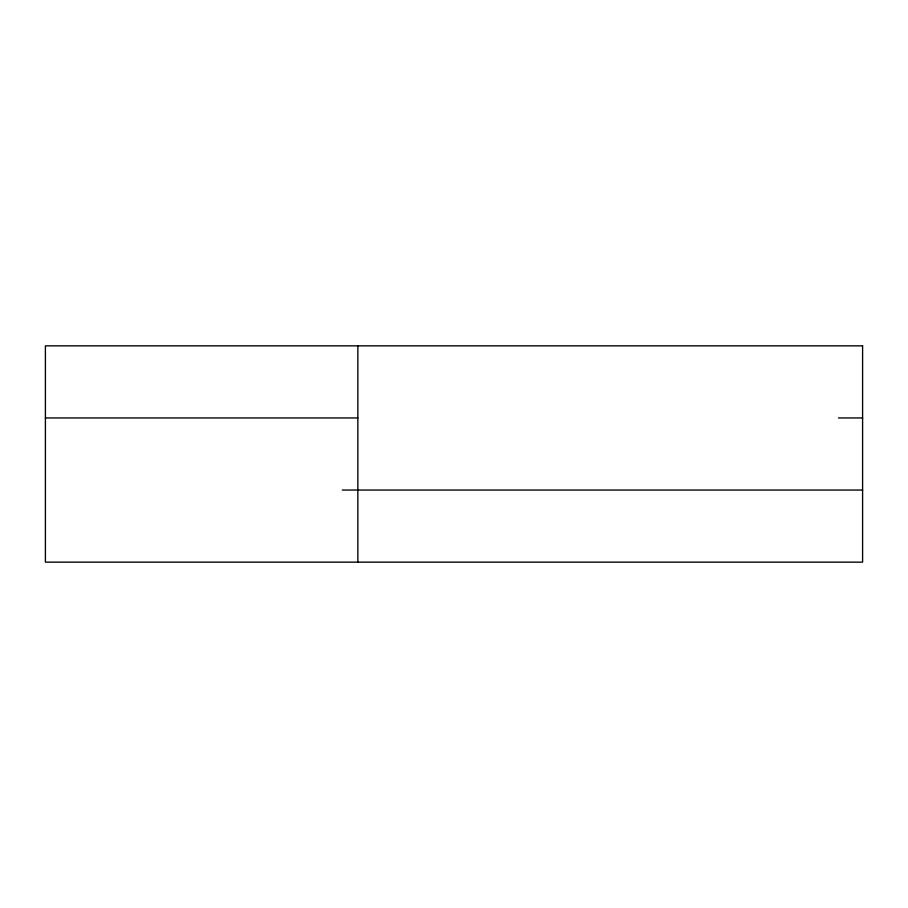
<?xml version="1.0" encoding="UTF-8"?>
<svg xmlns="http://www.w3.org/2000/svg" width="908" height="908" viewBox="0 0 908 908"><rect width="100%" height="100%" fill="white"/><g stroke="black" fill="none" stroke-linecap="round" stroke-linejoin="round"><path stroke-width="1.36" d="M45.4 417.952L357.854 417.952M838.481 417.952L862.6 417.952M342.305 490.048L862.6 490.048M357.854 345.846L357.854 562.154M862.6 345.846L45.4 345.846L45.4 562.154L862.6 562.154L862.6 345.846"/></g></svg>
